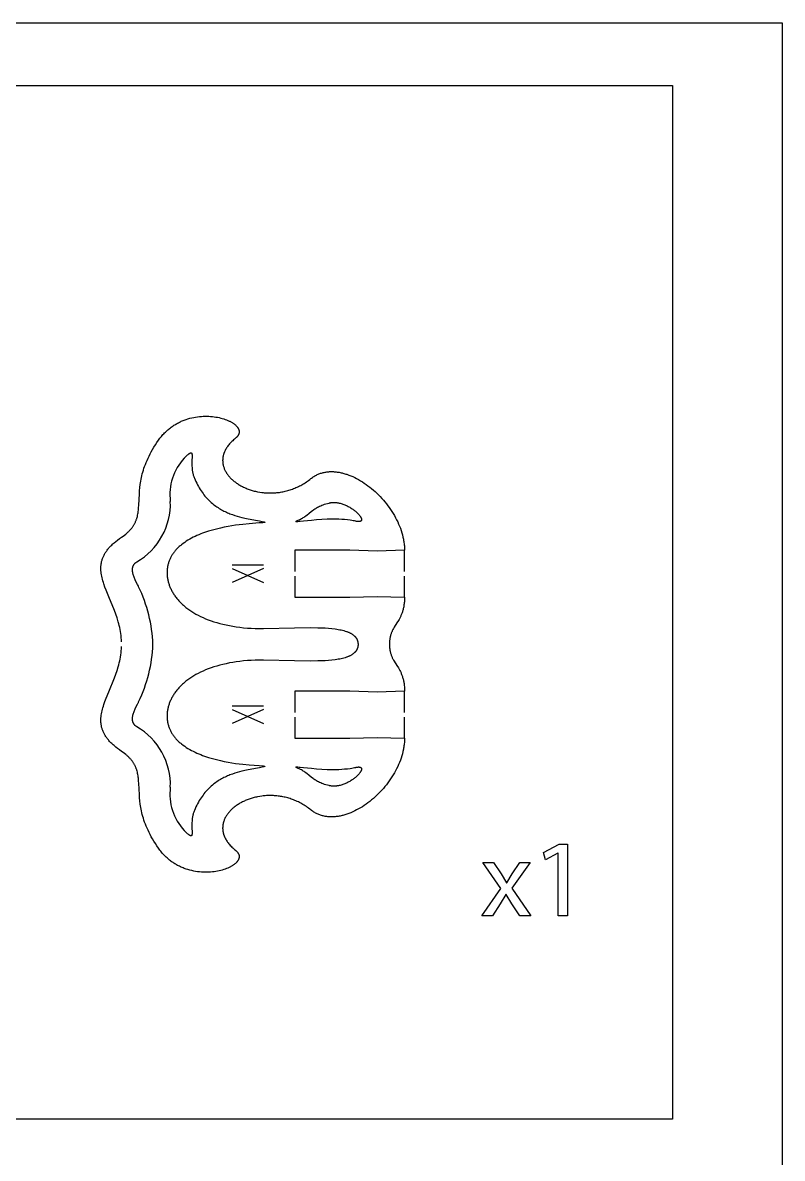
# Model space of a CAD drawing. Extents: x 4 to 319, y 4 to 154.
# Drawn here: x 270.8 to 319.2, y 81.8 to 154.3 of the extents above; entities that cross this region are included whole.
import ezdxf

# ---------------------------------------------------------------- set-up
doc = ezdxf.new("R2010")
doc.units = 0
doc.header["$MEASUREMENT"] = 0
doc.layers.add('DEFAULT', color=18, linetype='CONTINUOUS')

msp = doc.modelspace()

# ---------------------------------------------------------------- linework, layer by layer
at = {"layer": 'DEFAULT', "color": 1}
for p, q in [((291.612, 120.645), (288.112, 120.645)), ((288.112, 120.645), (288.112, 119.297)), ((293.361, 120.595), (291.612, 120.645)), ((295.111, 120.645), (293.361, 120.595)), ((295.111, 119.297), (295.111, 120.645)), ((288.112, 118.994), (288.112, 117.646)), ((295.111, 117.646), (295.111, 118.994)), ((288.112, 117.646), (291.612, 117.646)), ((291.612, 117.646), (293.361, 117.696)), ((293.361, 117.696), (295.111, 117.646)), ((291.612, 111.646), (288.112, 111.646)), ((288.112, 111.646), (288.112, 110.298)), ((293.361, 111.596), (291.612, 111.646)), ((295.111, 111.646), (293.361, 111.596)), ((295.111, 110.298), (295.111, 111.646)), ((288.112, 109.998), (288.112, 108.647)), ((295.111, 108.647), (295.111, 109.998)), ((288.112, 108.647), (291.612, 108.647)), ((291.612, 108.647), (293.361, 108.696)), ((293.361, 108.696), (295.111, 108.647))]:
    msp.add_line(p, q, dxfattribs=at)
at = {"layer": 'DEFAULT', "color": 250}
for p, q in [((286.114, 119.703), (284.117, 119.703)), ((284.117, 119.481), (286.114, 118.589)), ((286.114, 119.48), (284.117, 118.59)), ((286.114, 110.704), (284.117, 110.704)), ((286.114, 110.481), (284.117, 109.59)), ((284.117, 110.481), (286.114, 109.59))]:
    msp.add_line(p, q, dxfattribs=at)
at = {"layer": 'DEFAULT', "color": 6}
for p, q in [((301.256, 99.045), (300.099, 100.718)), ((300.099, 100.718), (300.791, 100.718)), ((300.791, 100.718), (301.278, 99.984)), ((303.134, 100.718), (301.969, 99.066)), ((301.983, 99.991), (302.463, 100.718)), ((302.463, 100.718), (303.134, 100.718)), ((301.278, 99.984), (301.623, 99.426)), ((301.623, 99.426), (301.645, 99.426)), ((301.645, 99.426), (301.983, 99.991)), ((300.043, 97.302), (301.256, 99.045)), ((301.581, 98.664), (301.221, 98.071)), ((301.595, 98.664), (301.581, 98.664)), ((301.962, 98.071), (301.595, 98.664)), ((301.969, 99.066), (303.169, 97.302)), ((301.221, 98.071), (300.727, 97.302)), ((302.463, 97.302), (301.962, 98.071)), ((300.727, 97.302), (300.043, 97.302)), ((303.169, 97.302), (302.463, 97.302))]:
    msp.add_line(p, q, dxfattribs=at)
for points in [[(319.214, 4.33), (4.214, 4.33), (4.214, 154.33), (319.214, 154.33)], [(312.214, 84.329), (152.215, 84.329), (152.215, 150.33), (312.214, 150.33)], [(304.918, 101.31), (304.904, 101.31), (304.107, 100.88), (303.986, 101.353), (304.989, 101.889), (305.518, 101.889), (305.518, 97.302), (304.918, 97.302)]]:
    msp.add_lwpolyline(points, close=True, dxfattribs=at)
at = {"layer": 'DEFAULT', "color": 1}
for points in [[(279.416, 127.672), (279.462, 127.736), (279.508, 127.798), (279.555, 127.859), (279.602, 127.918), (279.651, 127.975), (279.7, 128.031), (279.75, 128.085), (279.801, 128.138), (279.853, 128.19), (279.905, 128.24), (279.957, 128.289), (280.011, 128.336), (280.065, 128.381), (280.119, 128.426), (280.174, 128.469), (280.23, 128.51), (280.286, 128.55), (280.342, 128.589), (280.399, 128.627), (280.457, 128.663), (280.515, 128.698), (280.573, 128.731), (280.631, 128.763), (280.69, 128.794), (280.75, 128.824), (280.809, 128.853), (280.869, 128.88), (280.929, 128.906), (280.99, 128.931), (281.05, 128.954), (281.111, 128.977), (281.172, 128.998), (281.294, 129.037), (281.416, 129.072), (281.539, 129.103), (281.662, 129.129), (281.784, 129.151), (281.907, 129.169), (282.028, 129.184), (282.149, 129.194), (282.269, 129.201), (282.388, 129.204), (282.506, 129.204), (282.622, 129.2), (282.737, 129.193), (282.85, 129.183), (282.961, 129.171), (283.07, 129.155), (283.176, 129.136), (283.28, 129.115), (283.381, 129.091), (283.479, 129.065), (283.575, 129.036), (283.667, 129.006), (283.755, 128.973), (283.84, 128.938), (283.881, 128.92), (283.921, 128.901), (283.96, 128.882), (283.998, 128.863), (284.035, 128.843), (284.071, 128.823), (284.106, 128.802), (284.14, 128.781), (284.173, 128.759), (284.204, 128.738), (284.235, 128.716), (284.264, 128.693), (284.292, 128.671), (284.318, 128.648), (284.344, 128.624), (284.368, 128.601), (284.39, 128.577), (284.401, 128.565), (284.412, 128.553), (284.422, 128.541), (284.432, 128.529), (284.442, 128.517), (284.451, 128.505), (284.46, 128.492), (284.468, 128.48), (284.476, 128.468), (284.484, 128.455), (284.491, 128.443), (284.498, 128.43), (284.505, 128.418), (284.511, 128.405), (284.517, 128.393), (284.523, 128.38), (284.528, 128.367), (284.533, 128.355), (284.537, 128.342), (284.541, 128.329), (284.545, 128.317), (284.548, 128.304), (284.551, 128.291), (284.554, 128.278), (284.556, 128.265), (284.557, 128.252), (284.558, 128.24), (284.559, 128.227), (284.56, 128.214), (284.56, 128.201), (284.559, 128.188), (284.558, 128.175), (284.557, 128.162), (284.556, 128.149), (284.553, 128.137), (284.551, 128.124), (284.548, 128.111), (284.544, 128.098), (284.541, 128.085), (284.536, 128.072), (284.531, 128.059), (284.526, 128.047), (284.521, 128.034), (284.514, 128.021), (284.508, 128.008), (284.501, 127.995), (284.493, 127.983), (284.485, 127.97), (284.477, 127.957), (284.468, 127.945), (284.459, 127.932), (284.449, 127.919), (284.438, 127.907), (284.428, 127.894), (284.416, 127.882), (284.405, 127.869), (284.392, 127.857), (284.379, 127.845), (284.366, 127.832), (284.352, 127.82), (284.338, 127.808), (284.323, 127.796)], [(277.06, 121.484), (277.156, 121.551), (277.246, 121.618), (277.331, 121.685), (277.371, 121.719), (277.41, 121.752), (277.447, 121.786), (277.484, 121.82), (277.519, 121.854), (277.552, 121.887), (277.585, 121.921), (277.616, 121.956), (277.646, 121.99), (277.675, 122.024), (277.703, 122.058), (277.729, 122.093), (277.755, 122.127), (277.779, 122.162), (277.803, 122.197), (277.825, 122.232), (277.847, 122.267), (277.867, 122.302), (277.887, 122.338), (277.905, 122.373), (277.923, 122.409), (277.94, 122.445), (277.956, 122.481), (277.971, 122.517), (277.986, 122.553), (277.999, 122.59), (278.012, 122.626), (278.024, 122.663), (278.036, 122.7), (278.047, 122.738), (278.066, 122.813), (278.084, 122.889), (278.099, 122.966), (278.112, 123.043), (278.123, 123.122), (278.133, 123.202), (278.148, 123.365), (278.159, 123.532), (278.174, 123.881), (278.192, 124.252), (278.205, 124.447), (278.224, 124.647), (278.249, 124.855), (278.265, 124.961), (278.283, 125.07), (278.303, 125.18), (278.326, 125.292), (278.352, 125.405), (278.381, 125.521), (278.413, 125.639), (278.449, 125.759), (278.488, 125.881), (278.531, 126.005), (278.578, 126.131), (278.63, 126.259), (278.685, 126.39), (278.745, 126.523), (278.81, 126.658), (278.88, 126.795), (278.956, 126.935), (279.036, 127.078), (279.122, 127.223), (279.214, 127.37), (279.312, 127.52), (279.416, 127.672)], [(284.323, 127.796), (284.262, 127.745), (284.203, 127.694), (284.147, 127.643), (284.094, 127.592), (284.043, 127.541), (283.994, 127.489), (283.948, 127.438), (283.904, 127.386), (283.863, 127.334), (283.824, 127.282), (283.788, 127.23), (283.754, 127.178), (283.722, 127.126), (283.693, 127.073), (283.666, 127.021), (283.641, 126.969), (283.629, 126.943), (283.618, 126.917), (283.608, 126.891), (283.598, 126.865), (283.588, 126.839), (283.579, 126.813), (283.571, 126.787), (283.563, 126.761), (283.556, 126.735), (283.549, 126.709), (283.543, 126.683), (283.537, 126.657), (283.532, 126.631), (283.527, 126.605), (283.523, 126.579), (283.52, 126.554), (283.517, 126.528), (283.514, 126.502), (283.512, 126.477), (283.51, 126.451), (283.509, 126.426), (283.508, 126.4), (283.508, 126.375), (283.509, 126.349), (283.509, 126.324), (283.511, 126.299), (283.512, 126.274), (283.515, 126.248), (283.517, 126.223), (283.521, 126.198), (283.524, 126.173), (283.528, 126.149), (283.533, 126.124), (283.538, 126.099), (283.543, 126.074), (283.549, 126.05), (283.556, 126.025), (283.563, 126.001), (283.577, 125.953), (283.594, 125.904), (283.612, 125.857), (283.632, 125.809), (283.654, 125.762), (283.678, 125.716), (283.702, 125.67), (283.729, 125.624), (283.757, 125.579), (283.787, 125.534), (283.818, 125.49), (283.85, 125.447), (283.884, 125.404), (283.92, 125.361), (283.957, 125.319), (283.995, 125.278), (284.035, 125.237), (284.076, 125.197), (284.118, 125.158), (284.162, 125.119), (284.206, 125.081), (284.252, 125.043), (284.3, 125.007), (284.348, 124.971), (284.398, 124.936), (284.449, 124.901), (284.5, 124.868), (284.553, 124.835), (284.607, 124.803), (284.662, 124.772), (284.718, 124.741), (284.775, 124.712), (284.833, 124.683), (284.892, 124.656), (284.952, 124.629), (285.013, 124.603), (285.075, 124.578), (285.137, 124.554), (285.2, 124.531), (285.264, 124.509), (285.329, 124.488), (285.395, 124.468), (285.461, 124.45), (285.528, 124.432), (285.595, 124.415), (285.733, 124.385), (285.872, 124.36), (286.014, 124.339), (286.085, 124.33), (286.157, 124.323), (286.23, 124.317), (286.303, 124.312), (286.376, 124.308), (286.45, 124.306), (286.523, 124.305), (286.598, 124.305), (286.672, 124.307), (286.747, 124.31), (286.822, 124.314), (286.898, 124.32), (286.973, 124.327), (287.049, 124.335), (287.125, 124.345), (287.201, 124.357), (287.277, 124.37), (287.353, 124.384), (287.429, 124.4), (287.505, 124.418), (287.581, 124.437), (287.657, 124.457), (287.733, 124.479), (287.809, 124.503), (287.885, 124.528), (287.961, 124.555), (288.037, 124.584), (288.112, 124.614), (288.187, 124.646), (288.262, 124.679), (288.337, 124.715), (288.411, 124.752), (288.486, 124.79), (288.559, 124.831), (288.633, 124.873), (288.706, 124.917), (288.779, 124.963), (288.851, 125.011), (288.923, 125.06), (288.994, 125.112), (289.065, 125.165), (289.135, 125.22)], [(289.135, 125.22), (289.184, 125.258), (289.233, 125.294), (289.283, 125.329), (289.334, 125.361), (289.385, 125.392), (289.437, 125.421), (289.489, 125.449), (289.542, 125.475), (289.595, 125.499), (289.649, 125.521), (289.704, 125.542), (289.759, 125.561), (289.814, 125.579), (289.87, 125.595), (289.927, 125.609), (289.984, 125.622), (290.041, 125.633), (290.098, 125.643), (290.156, 125.651), (290.215, 125.658), (290.274, 125.663), (290.333, 125.667), (290.392, 125.669), (290.452, 125.67), (290.512, 125.669), (290.572, 125.667), (290.632, 125.664), (290.693, 125.659), (290.754, 125.653), (290.815, 125.645), (290.877, 125.636), (290.938, 125.626), (291, 125.614), (291.062, 125.601), (291.123, 125.587), (291.185, 125.571), (291.248, 125.555), (291.31, 125.537), (291.372, 125.517), (291.434, 125.497), (291.559, 125.453), (291.683, 125.403), (291.807, 125.35), (291.931, 125.291), (292.055, 125.229), (292.178, 125.162), (292.3, 125.091), (292.421, 125.016), (292.542, 124.937), (292.661, 124.855), (292.779, 124.769), (292.896, 124.679), (293.011, 124.586), (293.124, 124.489), (293.236, 124.39), (293.346, 124.287), (293.454, 124.181), (293.559, 124.073), (293.663, 123.962), (293.764, 123.848), (293.862, 123.732), (293.958, 123.613), (294.05, 123.493), (294.14, 123.37), (294.227, 123.245), (294.31, 123.118), (294.391, 122.989), (294.467, 122.859), (294.54, 122.727), (294.61, 122.594), (294.675, 122.459), (294.736, 122.324), (294.794, 122.187), (294.846, 122.049), (294.895, 121.911), (294.939, 121.771), (294.978, 121.631), (295.013, 121.491), (295.042, 121.35), (295.055, 121.28), (295.067, 121.209), (295.077, 121.139), (295.086, 121.068), (295.094, 120.997), (295.1, 120.927), (295.105, 120.856), (295.108, 120.786), (295.111, 120.715), (295.111, 120.645)], [(277.056, 114.796), (277.05, 114.931), (277.04, 115.066), (277.026, 115.198), (277.009, 115.329), (276.989, 115.459), (276.965, 115.587), (276.939, 115.713), (276.91, 115.839), (276.879, 115.962), (276.845, 116.085), (276.772, 116.326), (276.692, 116.562), (276.607, 116.793), (276.246, 117.675), (276.075, 118.093), (275.997, 118.296), (275.927, 118.497), (275.895, 118.597), (275.865, 118.695), (275.838, 118.793), (275.814, 118.891), (275.793, 118.988), (275.775, 119.084), (275.76, 119.18), (275.754, 119.228), (275.749, 119.275), (275.745, 119.323), (275.742, 119.37), (275.74, 119.417), (275.738, 119.464), (275.738, 119.511), (275.739, 119.558), (275.741, 119.605), (275.744, 119.652), (275.749, 119.698), (275.754, 119.745), (275.761, 119.791), (275.769, 119.838), (275.778, 119.884), (275.788, 119.93), (275.8, 119.977), (275.812, 120.023), (275.827, 120.069), (275.842, 120.115), (275.859, 120.161), (275.878, 120.207), (275.897, 120.252), (275.919, 120.298), (275.941, 120.344), (275.965, 120.39), (275.991, 120.435), (276.018, 120.481), (276.047, 120.527), (276.078, 120.572), (276.11, 120.618), (276.144, 120.663), (276.179, 120.709), (276.216, 120.754), (276.255, 120.8), (276.295, 120.845), (276.338, 120.891), (276.382, 120.936), (276.428, 120.982), (276.476, 121.028), (276.525, 121.073), (276.577, 121.119), (276.685, 121.21), (276.802, 121.301), (276.927, 121.393), (277.06, 121.484)], [(295.111, 117.646), (295.11, 117.57), (295.108, 117.496), (295.105, 117.424), (295.1, 117.354), (295.094, 117.287), (295.087, 117.221), (295.078, 117.157), (295.069, 117.096), (295.058, 117.036), (295.047, 116.978), (295.034, 116.921), (295.021, 116.866), (295.007, 116.813), (294.992, 116.761), (294.976, 116.711), (294.959, 116.662), (294.942, 116.615), (294.924, 116.568), (294.905, 116.523), (294.886, 116.479), (294.867, 116.436), (294.847, 116.394), (294.805, 116.313), (294.762, 116.234), (294.718, 116.159), (294.628, 116.013), (294.452, 115.731), (294.411, 115.659), (294.371, 115.585), (294.352, 115.548), (294.333, 115.509), (294.315, 115.471), (294.298, 115.431), (294.282, 115.391), (294.266, 115.35), (294.251, 115.308), (294.237, 115.265), (294.224, 115.221), (294.211, 115.175), (294.2, 115.129), (294.189, 115.081), (294.18, 115.032), (294.172, 114.982), (294.165, 114.93), (294.159, 114.877), (294.154, 114.822), (294.151, 114.766), (294.149, 114.708), (294.148, 114.648)], [(294.148, 114.648), (294.149, 114.588), (294.151, 114.529), (294.154, 114.473), (294.159, 114.418), (294.165, 114.364), (294.172, 114.312), (294.18, 114.262), (294.19, 114.213), (294.2, 114.165), (294.211, 114.119), (294.224, 114.074), (294.237, 114.03), (294.251, 113.987), (294.266, 113.944), (294.282, 113.903), (294.299, 113.863), (294.316, 113.824), (294.334, 113.785), (294.352, 113.747), (294.372, 113.709), (294.411, 113.636), (294.453, 113.564), (294.63, 113.282), (294.72, 113.136), (294.764, 113.061), (294.807, 112.982), (294.848, 112.901), (294.868, 112.859), (294.888, 112.816), (294.907, 112.772), (294.926, 112.727), (294.944, 112.68), (294.961, 112.633), (294.977, 112.584), (294.993, 112.533), (295.008, 112.481), (295.022, 112.428), (295.036, 112.373), (295.048, 112.317), (295.059, 112.258), (295.07, 112.198), (295.079, 112.136), (295.087, 112.072), (295.095, 112.007), (295.1, 111.939), (295.105, 111.869), (295.109, 111.797), (295.111, 111.722), (295.111, 111.646)], [(277.06, 107.807), (276.927, 107.899), (276.802, 107.991), (276.685, 108.082), (276.577, 108.174), (276.525, 108.219), (276.476, 108.265), (276.428, 108.311), (276.382, 108.356), (276.338, 108.402), (276.295, 108.447), (276.255, 108.493), (276.216, 108.538), (276.179, 108.584), (276.144, 108.63), (276.11, 108.675), (276.078, 108.721), (276.047, 108.766), (276.018, 108.812), (275.991, 108.858), (275.965, 108.904), (275.941, 108.949), (275.919, 108.995), (275.897, 109.041), (275.878, 109.087), (275.859, 109.133), (275.842, 109.179), (275.827, 109.225), (275.812, 109.271), (275.8, 109.317), (275.788, 109.363), (275.778, 109.409), (275.769, 109.455), (275.761, 109.502), (275.754, 109.548), (275.749, 109.595), (275.744, 109.642), (275.741, 109.688), (275.739, 109.735), (275.738, 109.782), (275.738, 109.829), (275.74, 109.876), (275.742, 109.923), (275.745, 109.971), (275.749, 110.018), (275.754, 110.066), (275.76, 110.113), (275.775, 110.209), (275.793, 110.305), (275.814, 110.402), (275.838, 110.5), (275.865, 110.598), (275.895, 110.696), (275.927, 110.796), (275.997, 110.997), (276.075, 111.2), (276.246, 111.618), (276.607, 112.499), (276.692, 112.73), (276.772, 112.966), (276.845, 113.207), (276.879, 113.33), (276.91, 113.453), (276.939, 113.579), (276.965, 113.705), (276.989, 113.833), (277.009, 113.963), (277.026, 114.094), (277.04, 114.226), (277.05, 114.36), (277.056, 114.496)], [(295.111, 108.647), (295.111, 108.577), (295.108, 108.506), (295.105, 108.436), (295.1, 108.365), (295.094, 108.295), (295.086, 108.224), (295.077, 108.154), (295.067, 108.083), (295.055, 108.013), (295.042, 107.942), (295.013, 107.802), (294.978, 107.661), (294.939, 107.522), (294.895, 107.382), (294.846, 107.244), (294.794, 107.106), (294.736, 106.97), (294.675, 106.834), (294.61, 106.7), (294.54, 106.566), (294.467, 106.435), (294.391, 106.305), (294.31, 106.176), (294.227, 106.049), (294.14, 105.924), (294.05, 105.802), (293.958, 105.681), (293.862, 105.562), (293.764, 105.446), (293.663, 105.332), (293.559, 105.221), (293.454, 105.113), (293.346, 105.007), (293.236, 104.905), (293.124, 104.805), (293.011, 104.709), (292.896, 104.616), (292.779, 104.526), (292.661, 104.44), (292.542, 104.357), (292.421, 104.278), (292.3, 104.203), (292.178, 104.132), (292.055, 104.066), (291.931, 104.003), (291.807, 103.945), (291.683, 103.891), (291.559, 103.842), (291.434, 103.797), (291.372, 103.777), (291.31, 103.757), (291.248, 103.739), (291.185, 103.722), (291.123, 103.707), (291.062, 103.693), (291, 103.68), (290.938, 103.668), (290.877, 103.658), (290.815, 103.649), (290.754, 103.641), (290.693, 103.635), (290.632, 103.63), (290.572, 103.626), (290.512, 103.624), (290.452, 103.624), (290.392, 103.624), (290.333, 103.627), (290.274, 103.63), (290.215, 103.635), (290.156, 103.642), (290.098, 103.65), (290.041, 103.66), (289.984, 103.671), (289.927, 103.684), (289.87, 103.698), (289.814, 103.714), (289.759, 103.731), (289.704, 103.751), (289.649, 103.771), (289.595, 103.794), (289.542, 103.818), (289.489, 103.843), (289.437, 103.871), (289.385, 103.9), (289.334, 103.931), (289.283, 103.963), (289.233, 103.998), (289.184, 104.034), (289.135, 104.071)], [(279.416, 101.623), (279.312, 101.775), (279.214, 101.925), (279.122, 102.072), (279.036, 102.217), (278.956, 102.359), (278.88, 102.499), (278.81, 102.637), (278.745, 102.772), (278.685, 102.904), (278.63, 103.035), (278.578, 103.163), (278.531, 103.289), (278.488, 103.413), (278.449, 103.535), (278.413, 103.655), (278.381, 103.773), (278.352, 103.888), (278.326, 104.002), (278.303, 104.114), (278.283, 104.224), (278.265, 104.332), (278.249, 104.439), (278.224, 104.646), (278.205, 104.847), (278.192, 105.041), (278.174, 105.412), (278.159, 105.762), (278.148, 105.929), (278.133, 106.091), (278.123, 106.171), (278.112, 106.25), (278.099, 106.328), (278.084, 106.405), (278.066, 106.481), (278.047, 106.556), (278.036, 106.593), (278.024, 106.63), (278.012, 106.667), (277.999, 106.704), (277.986, 106.74), (277.971, 106.776), (277.956, 106.813), (277.94, 106.849), (277.923, 106.884), (277.905, 106.92), (277.887, 106.955), (277.867, 106.991), (277.847, 107.026), (277.825, 107.061), (277.803, 107.096), (277.779, 107.131), (277.755, 107.165), (277.729, 107.2), (277.703, 107.234), (277.675, 107.269), (277.646, 107.303), (277.616, 107.337), (277.585, 107.371), (277.552, 107.405), (277.519, 107.439), (277.484, 107.473), (277.447, 107.507), (277.41, 107.54), (277.371, 107.574), (277.331, 107.607), (277.246, 107.674), (277.156, 107.741), (277.06, 107.807)], [(289.135, 104.071), (289.065, 104.127), (288.994, 104.18), (288.923, 104.232), (288.851, 104.281), (288.779, 104.329), (288.706, 104.375), (288.633, 104.419), (288.559, 104.461), (288.486, 104.502), (288.411, 104.541), (288.337, 104.578), (288.262, 104.613), (288.187, 104.647), (288.112, 104.679), (288.037, 104.709), (287.961, 104.738), (287.885, 104.765), (287.809, 104.79), (287.733, 104.814), (287.657, 104.836), (287.581, 104.857), (287.505, 104.876), (287.429, 104.893), (287.353, 104.909), (287.277, 104.924), (287.201, 104.937), (287.125, 104.948), (287.049, 104.958), (286.973, 104.967), (286.898, 104.974), (286.822, 104.98), (286.747, 104.984), (286.672, 104.987), (286.598, 104.989), (286.523, 104.989), (286.45, 104.988), (286.376, 104.986), (286.303, 104.982), (286.23, 104.977), (286.157, 104.971), (286.085, 104.964), (286.014, 104.955), (285.872, 104.935), (285.733, 104.909), (285.664, 104.895), (285.595, 104.879), (285.528, 104.863), (285.461, 104.845), (285.395, 104.826), (285.329, 104.806), (285.264, 104.785), (285.2, 104.763), (285.137, 104.741), (285.075, 104.717), (285.013, 104.692), (284.952, 104.666), (284.892, 104.639), (284.833, 104.612), (284.775, 104.583), (284.718, 104.554), (284.662, 104.523), (284.607, 104.492), (284.553, 104.46), (284.5, 104.427), (284.449, 104.394), (284.398, 104.359), (284.348, 104.324), (284.3, 104.288), (284.252, 104.252), (284.206, 104.214), (284.162, 104.176), (284.118, 104.137), (284.076, 104.098), (284.035, 104.058), (283.995, 104.017), (283.957, 103.976), (283.92, 103.934), (283.884, 103.892), (283.85, 103.849), (283.818, 103.805), (283.787, 103.761), (283.757, 103.716), (283.729, 103.671), (283.702, 103.625), (283.678, 103.579), (283.654, 103.533), (283.632, 103.486), (283.612, 103.439), (283.594, 103.391), (283.577, 103.343), (283.563, 103.294), (283.556, 103.27), (283.549, 103.245), (283.543, 103.221), (283.538, 103.196), (283.533, 103.171), (283.528, 103.147), (283.524, 103.122), (283.521, 103.097), (283.517, 103.072), (283.515, 103.047), (283.512, 103.022), (283.511, 102.997), (283.509, 102.971), (283.509, 102.946), (283.508, 102.921), (283.508, 102.895), (283.509, 102.87), (283.51, 102.844), (283.512, 102.819), (283.514, 102.793), (283.517, 102.767), (283.52, 102.742), (283.523, 102.716), (283.527, 102.69), (283.532, 102.664), (283.537, 102.638), (283.543, 102.613), (283.549, 102.587), (283.556, 102.561), (283.563, 102.535), (283.571, 102.509), (283.579, 102.483), (283.588, 102.457), (283.598, 102.431), (283.608, 102.405), (283.618, 102.379), (283.629, 102.352), (283.641, 102.326), (283.666, 102.274), (283.693, 102.222), (283.722, 102.17), (283.754, 102.118), (283.788, 102.065), (283.824, 102.013), (283.863, 101.961), (283.904, 101.909), (283.948, 101.858), (283.994, 101.806), (284.043, 101.755), (284.094, 101.703), (284.147, 101.652), (284.203, 101.601), (284.262, 101.55), (284.323, 101.5)], [(284.323, 101.5), (284.338, 101.487), (284.352, 101.475), (284.366, 101.463), (284.379, 101.451), (284.392, 101.438), (284.405, 101.426), (284.416, 101.413), (284.428, 101.401), (284.438, 101.388), (284.449, 101.376), (284.459, 101.363), (284.468, 101.351), (284.477, 101.338), (284.485, 101.325), (284.493, 101.313), (284.501, 101.3), (284.508, 101.287), (284.514, 101.274), (284.521, 101.262), (284.526, 101.249), (284.531, 101.236), (284.536, 101.223), (284.541, 101.21), (284.544, 101.197), (284.548, 101.184), (284.551, 101.172), (284.553, 101.159), (284.556, 101.146), (284.557, 101.133), (284.558, 101.12), (284.559, 101.107), (284.56, 101.094), (284.56, 101.081), (284.559, 101.069), (284.558, 101.056), (284.557, 101.043), (284.556, 101.03), (284.554, 101.017), (284.551, 101.004), (284.548, 100.992), (284.545, 100.979), (284.541, 100.966), (284.537, 100.953), (284.533, 100.941), (284.528, 100.928), (284.523, 100.915), (284.517, 100.903), (284.511, 100.89), (284.505, 100.878), (284.498, 100.865), (284.491, 100.853), (284.484, 100.84), (284.476, 100.828), (284.468, 100.815), (284.46, 100.803), (284.451, 100.791), (284.442, 100.779), (284.432, 100.766), (284.422, 100.754), (284.412, 100.742), (284.401, 100.73), (284.39, 100.718), (284.368, 100.694), (284.344, 100.671), (284.318, 100.648), (284.292, 100.625), (284.264, 100.602), (284.235, 100.58), (284.204, 100.558), (284.173, 100.536), (284.14, 100.514), (284.106, 100.493), (284.071, 100.473), (284.035, 100.452), (283.998, 100.433), (283.96, 100.413), (283.921, 100.394), (283.881, 100.376), (283.84, 100.357), (283.755, 100.323), (283.667, 100.29), (283.575, 100.259), (283.479, 100.23), (283.381, 100.204), (283.28, 100.18), (283.176, 100.159), (283.07, 100.141), (282.961, 100.125), (282.85, 100.112), (282.737, 100.102), (282.622, 100.095), (282.506, 100.092), (282.388, 100.091), (282.269, 100.095), (282.149, 100.101), (282.028, 100.112), (281.907, 100.126), (281.784, 100.144), (281.662, 100.166), (281.539, 100.193), (281.416, 100.223), (281.294, 100.258), (281.172, 100.297), (281.111, 100.318), (281.05, 100.341), (280.99, 100.365), (280.929, 100.389), (280.869, 100.416), (280.809, 100.443), (280.75, 100.471), (280.69, 100.501), (280.631, 100.532), (280.573, 100.564), (280.515, 100.598), (280.457, 100.633), (280.399, 100.669), (280.342, 100.706), (280.286, 100.745), (280.23, 100.785), (280.174, 100.827), (280.119, 100.87), (280.065, 100.914), (280.011, 100.96), (279.957, 101.007), (279.905, 101.055), (279.853, 101.105), (279.801, 101.157), (279.75, 101.21), (279.7, 101.264), (279.651, 101.32), (279.602, 101.378), (279.555, 101.437), (279.508, 101.497), (279.462, 101.559), (279.416, 101.623)]]:
    msp.add_lwpolyline(points, dxfattribs=at)
at = {"layer": 'DEFAULT', "color": 5}
for points in [[(281.055, 126.528), (281.135, 126.61), (281.206, 126.68), (281.269, 126.739), (281.298, 126.764), (281.325, 126.786), (281.349, 126.805), (281.361, 126.814), (281.372, 126.822), (281.383, 126.83), (281.394, 126.837), (281.404, 126.843), (281.413, 126.848), (281.423, 126.853), (281.427, 126.856), (281.431, 126.858), (281.436, 126.86), (281.44, 126.861), (281.444, 126.863), (281.448, 126.864), (281.452, 126.866), (281.456, 126.867), (281.459, 126.868), (281.463, 126.869), (281.467, 126.87), (281.47, 126.87), (281.474, 126.871), (281.477, 126.871), (281.48, 126.871), (281.483, 126.871), (281.486, 126.871), (281.489, 126.871), (281.492, 126.871), (281.495, 126.87), (281.498, 126.869), (281.5, 126.869), (281.503, 126.868), (281.505, 126.867), (281.508, 126.865), (281.51, 126.864), (281.512, 126.863), (281.515, 126.861), (281.517, 126.859), (281.519, 126.857), (281.521, 126.855), (281.523, 126.853), (281.525, 126.851), (281.527, 126.849), (281.528, 126.846), (281.53, 126.843), (281.532, 126.841), (281.533, 126.838), (281.535, 126.835), (281.536, 126.832), (281.538, 126.828), (281.539, 126.825), (281.54, 126.822), (281.541, 126.818), (281.542, 126.814), (281.544, 126.81), (281.545, 126.806), (281.546, 126.802), (281.547, 126.794), (281.549, 126.785), (281.551, 126.776), (281.552, 126.766), (281.553, 126.756), (281.555, 126.734), (281.556, 126.71), (281.557, 126.685), (281.556, 126.631), (281.547, 126.358), (281.544, 126.196), (281.544, 126.11), (281.547, 126.02), (281.552, 125.929), (281.56, 125.835), (281.565, 125.788), (281.572, 125.74), (281.579, 125.692), (281.587, 125.643), (281.597, 125.595), (281.608, 125.546), (281.62, 125.497), (281.633, 125.449), (281.648, 125.4), (281.664, 125.351), (281.681, 125.303), (281.701, 125.254)], [(281.701, 125.254), (281.749, 125.141), (281.8, 125.031), (281.852, 124.925), (281.905, 124.822), (281.96, 124.722), (282.016, 124.626), (282.074, 124.532), (282.132, 124.442), (282.193, 124.355), (282.254, 124.271), (282.316, 124.189), (282.38, 124.111), (282.445, 124.035), (282.511, 123.962), (282.577, 123.892), (282.645, 123.824), (282.714, 123.759), (282.783, 123.696), (282.853, 123.636), (282.924, 123.578), (282.996, 123.523), (283.069, 123.47), (283.142, 123.419), (283.215, 123.37), (283.289, 123.323), (283.364, 123.278), (283.439, 123.235), (283.515, 123.194), (283.59, 123.155), (283.666, 123.117), (283.743, 123.082), (283.819, 123.048), (283.896, 123.015), (283.973, 122.984), (284.127, 122.927), (284.281, 122.875), (284.434, 122.828), (284.587, 122.785), (284.739, 122.746), (285.037, 122.679), (285.603, 122.57), (285.866, 122.521), (286.11, 122.471)], [(288.327, 122.568), (288.399, 122.6), (288.467, 122.633), (288.531, 122.666), (288.592, 122.701), (288.649, 122.735), (288.705, 122.771), (288.758, 122.807), (288.809, 122.843), (288.907, 122.917), (289, 122.991), (289.186, 123.141), (289.284, 123.215), (289.335, 123.252), (289.388, 123.288), (289.443, 123.324), (289.501, 123.359), (289.562, 123.393), (289.626, 123.427), (289.694, 123.46), (289.766, 123.493), (289.842, 123.524), (289.922, 123.555), (290.007, 123.584), (290.098, 123.612), (290.194, 123.64), (290.296, 123.666)], [(290.296, 123.666), (290.325, 123.672), (290.355, 123.678), (290.384, 123.683), (290.413, 123.688), (290.443, 123.692), (290.473, 123.695), (290.502, 123.697), (290.532, 123.699), (290.562, 123.7), (290.592, 123.701), (290.621, 123.701), (290.651, 123.7), (290.681, 123.699), (290.711, 123.697), (290.741, 123.695), (290.771, 123.692), (290.801, 123.688), (290.83, 123.684), (290.89, 123.674), (290.949, 123.662), (291.008, 123.648), (291.067, 123.633), (291.125, 123.615), (291.183, 123.596), (291.24, 123.576), (291.296, 123.554), (291.352, 123.53), (291.407, 123.505), (291.461, 123.479), (291.515, 123.452), (291.567, 123.424), (291.618, 123.394), (291.669, 123.364), (291.718, 123.334), (291.766, 123.302), (291.812, 123.27), (291.857, 123.237), (291.901, 123.204), (291.943, 123.171), (291.984, 123.138), (292.023, 123.104), (292.06, 123.07), (292.095, 123.037), (292.129, 123.003), (292.161, 122.97), (292.191, 122.937), (292.218, 122.904), (292.244, 122.872), (292.256, 122.857), (292.267, 122.841), (292.278, 122.825), (292.289, 122.81), (292.298, 122.795), (292.307, 122.78), (292.316, 122.766), (292.324, 122.751), (292.331, 122.737), (292.338, 122.723), (292.344, 122.709), (292.349, 122.696), (292.352, 122.689), (292.354, 122.683), (292.356, 122.676), (292.358, 122.67), (292.36, 122.663), (292.362, 122.657), (292.363, 122.651), (292.365, 122.645), (292.366, 122.639), (292.367, 122.633), (292.368, 122.627), (292.368, 122.622), (292.369, 122.616), (292.369, 122.61), (292.369, 122.605), (292.369, 122.6), (292.369, 122.594), (292.368, 122.589), (292.368, 122.584), (292.367, 122.579), (292.366, 122.574), (292.365, 122.569), (292.363, 122.565), (292.362, 122.56), (292.36, 122.556), (292.358, 122.551), (292.356, 122.547), (292.354, 122.543), (292.351, 122.539), (292.349, 122.535), (292.346, 122.531), (292.343, 122.527), (292.34, 122.524), (292.336, 122.52), (292.332, 122.517), (292.329, 122.514), (292.325, 122.51), (292.32, 122.507), (292.316, 122.505), (292.311, 122.502), (292.306, 122.499), (292.301, 122.497), (292.296, 122.494), (292.291, 122.492), (292.285, 122.49), (292.279, 122.488), (292.273, 122.486), (292.267, 122.485), (292.26, 122.483), (292.253, 122.482), (292.246, 122.48), (292.239, 122.479), (292.232, 122.478), (292.224, 122.478), (292.216, 122.477), (292.208, 122.476), (292.2, 122.476), (292.192, 122.476), (292.183, 122.476), (292.174, 122.476), (292.156, 122.476), (292.136, 122.478), (292.116, 122.48), (292.094, 122.482), (292.072, 122.485), (292.049, 122.489), (292.025, 122.494), (292, 122.499)], [(292, 122.499), (291.914, 122.517), (291.828, 122.534), (291.74, 122.549), (291.651, 122.563), (291.471, 122.586), (291.289, 122.604), (291.105, 122.618), (290.92, 122.627), (290.734, 122.632), (290.55, 122.633), (290.185, 122.626), (289.832, 122.61), (289.498, 122.586), (289.187, 122.559), (288.664, 122.505), (288.464, 122.485), (288.382, 122.477), (288.313, 122.473), (288.284, 122.471), (288.258, 122.471), (288.246, 122.471), (288.236, 122.471), (288.226, 122.471), (288.217, 122.472), (288.213, 122.472), (288.21, 122.473), (288.206, 122.473), (288.203, 122.474), (288.2, 122.474), (288.197, 122.475), (288.195, 122.476), (288.193, 122.477), (288.191, 122.478), (288.189, 122.478), (288.187, 122.479), (288.186, 122.481), (288.185, 122.482), (288.185, 122.483), (288.184, 122.484), (288.184, 122.485), (288.184, 122.487), (288.184, 122.488), (288.185, 122.49), (288.186, 122.492), (288.187, 122.493), (288.189, 122.495), (288.19, 122.497), (288.192, 122.499), (288.195, 122.501), (288.197, 122.503), (288.2, 122.505), (288.203, 122.507), (288.206, 122.509), (288.21, 122.512), (288.218, 122.517), (288.228, 122.522), (288.238, 122.528), (288.263, 122.54), (288.293, 122.553), (288.327, 122.568)], [(286.11, 122.471), (286.142, 122.463), (286.155, 122.46), (286.167, 122.456), (286.172, 122.455), (286.176, 122.453), (286.18, 122.451), (286.184, 122.45), (286.187, 122.448), (286.19, 122.447), (286.192, 122.445), (286.194, 122.444), (286.196, 122.443), (286.197, 122.441), (286.198, 122.44), (286.198, 122.439), (286.198, 122.437), (286.197, 122.436), (286.196, 122.435), (286.194, 122.434), (286.193, 122.432), (286.19, 122.431), (286.188, 122.43), (286.185, 122.429), (286.181, 122.428), (286.177, 122.427), (286.173, 122.426), (286.168, 122.424), (286.158, 122.422), (286.146, 122.42), (286.118, 122.416), (286.084, 122.412), (286.044, 122.408), (285.832, 122.392), (285.191, 122.341), (284.785, 122.3), (284.338, 122.243), (284.101, 122.208), (283.859, 122.167), (283.612, 122.12), (283.362, 122.067), (283.109, 122.006), (282.856, 121.939), (282.604, 121.864), (282.354, 121.78), (282.23, 121.735), (282.108, 121.688), (281.986, 121.638), (281.867, 121.587), (281.748, 121.532), (281.632, 121.475), (281.518, 121.416), (281.405, 121.354), (281.296, 121.289), (281.188, 121.222), (281.084, 121.151), (280.982, 121.078), (280.883, 121.002), (280.835, 120.963), (280.788, 120.923), (280.741, 120.883), (280.695, 120.841), (280.651, 120.799), (280.607, 120.756)], [(280.607, 120.756), (280.569, 120.717), (280.531, 120.677), (280.495, 120.637), (280.461, 120.596), (280.427, 120.554), (280.394, 120.512), (280.363, 120.469), (280.332, 120.426), (280.303, 120.382), (280.275, 120.337), (280.248, 120.292), (280.223, 120.247), (280.198, 120.201), (280.175, 120.155), (280.153, 120.108), (280.132, 120.061), (280.112, 120.013), (280.093, 119.965), (280.076, 119.917), (280.059, 119.868), (280.044, 119.819), (280.03, 119.769), (280.018, 119.719), (280.006, 119.669), (279.996, 119.618), (279.987, 119.568), (279.979, 119.517), (279.973, 119.465), (279.967, 119.414), (279.963, 119.362), (279.96, 119.31), (279.959, 119.258), (279.958, 119.206), (279.959, 119.153), (279.961, 119.101), (279.965, 119.048), (279.969, 118.995), (279.975, 118.942), (279.982, 118.889), (279.99, 118.836), (280, 118.783), (280.011, 118.73), (280.023, 118.676), (280.037, 118.623), (280.051, 118.57), (280.067, 118.517), (280.085, 118.464), (280.103, 118.41), (280.123, 118.357), (280.145, 118.304), (280.167, 118.251), (280.191, 118.199), (280.216, 118.146), (280.243, 118.093), (280.27, 118.041), (280.299, 117.989), (280.33, 117.937), (280.362, 117.885), (280.395, 117.833), (280.429, 117.782), (280.465, 117.731), (280.502, 117.68), (280.541, 117.629), (280.58, 117.579), (280.622, 117.529), (280.664, 117.479), (280.708, 117.43), (280.753, 117.381), (280.8, 117.332), (280.848, 117.284), (280.898, 117.236), (280.948, 117.188), (281.001, 117.141), (281.054, 117.095), (281.165, 117.003), (281.282, 116.913), (281.405, 116.825), (281.533, 116.739), (281.667, 116.656), (281.807, 116.575), (281.952, 116.496), (282.103, 116.42), (282.26, 116.347), (282.423, 116.277), (282.591, 116.21), (282.766, 116.146), (282.946, 116.085), (283.133, 116.028), (283.325, 115.974), (283.523, 115.924), (283.728, 115.878), (283.938, 115.835), (284.155, 115.796), (284.378, 115.762), (284.606, 115.731), (284.841, 115.705), (285.083, 115.684), (285.33, 115.667), (285.584, 115.655), (285.844, 115.647), (286.11, 115.645)], [(278.145, 118.315), (278.129, 118.351), (278.111, 118.39), (278.07, 118.473), (277.976, 118.663), (277.927, 118.767), (277.903, 118.821), (277.88, 118.875), (277.858, 118.93), (277.838, 118.986), (277.819, 119.042), (277.801, 119.099), (277.794, 119.127), (277.787, 119.155), (277.78, 119.184), (277.774, 119.212), (277.769, 119.24), (277.765, 119.268), (277.761, 119.296), (277.758, 119.324), (277.756, 119.351), (277.755, 119.379), (277.755, 119.406), (277.755, 119.42), (277.755, 119.434), (277.756, 119.447), (277.757, 119.461), (277.758, 119.474), (277.76, 119.487), (277.762, 119.501), (277.764, 119.514), (277.766, 119.527), (277.769, 119.54), (277.771, 119.553), (277.775, 119.566), (277.778, 119.579), (277.782, 119.592), (277.786, 119.604), (277.79, 119.617), (277.795, 119.629), (277.8, 119.642), (277.805, 119.654), (277.811, 119.666), (277.817, 119.678), (277.823, 119.69), (277.829, 119.702), (277.836, 119.714), (277.844, 119.726), (277.851, 119.738), (277.859, 119.749), (277.868, 119.76), (277.876, 119.772), (277.885, 119.783), (277.895, 119.794), (277.905, 119.805), (277.915, 119.815), (277.925, 119.826), (277.936, 119.837), (277.948, 119.847), (277.96, 119.857), (277.972, 119.867), (277.984, 119.877), (277.997, 119.887), (278.011, 119.897), (278.025, 119.906)], [(286.11, 115.645), (288.088, 115.692), (289.098, 115.71), (289.584, 115.705), (289.819, 115.698), (290.048, 115.687), (290.269, 115.672), (290.483, 115.652), (290.688, 115.627), (290.787, 115.612), (290.883, 115.596), (290.977, 115.579), (291.067, 115.559), (291.155, 115.539), (291.24, 115.516), (291.322, 115.492), (291.401, 115.467), (291.439, 115.453), (291.476, 115.439), (291.512, 115.424), (291.548, 115.409), (291.583, 115.394), (291.616, 115.378), (291.649, 115.362), (291.681, 115.345), (291.712, 115.327), (291.742, 115.309), (291.771, 115.291), (291.799, 115.272), (291.827, 115.252), (291.853, 115.232), (291.878, 115.211), (291.902, 115.19), (291.913, 115.179), (291.925, 115.168), (291.936, 115.157), (291.947, 115.146), (291.957, 115.135), (291.968, 115.123), (291.978, 115.112), (291.988, 115.1), (291.997, 115.088), (292.006, 115.076), (292.015, 115.063), (292.024, 115.051), (292.032, 115.038), (292.04, 115.026), (292.048, 115.013), (292.056, 115), (292.063, 114.987), (292.07, 114.973), (292.077, 114.96), (292.083, 114.946), (292.089, 114.932), (292.095, 114.918), (292.1, 114.904), (292.105, 114.89), (292.11, 114.876), (292.115, 114.861), (292.119, 114.846), (292.123, 114.831), (292.127, 114.816), (292.13, 114.801), (292.133, 114.786), (292.136, 114.77), (292.138, 114.754), (292.14, 114.738), (292.142, 114.722), (292.144, 114.706), (292.145, 114.69), (292.146, 114.673), (292.146, 114.656), (292.146, 114.639)], [(292.146, 114.639), (292.146, 114.622), (292.146, 114.606), (292.145, 114.589), (292.144, 114.573), (292.142, 114.556), (292.14, 114.54), (292.138, 114.525), (292.136, 114.509), (292.133, 114.493), (292.13, 114.478), (292.127, 114.463), (292.123, 114.448), (292.119, 114.433), (292.115, 114.418), (292.11, 114.403), (292.105, 114.389), (292.1, 114.375), (292.095, 114.361), (292.089, 114.347), (292.083, 114.333), (292.077, 114.319), (292.07, 114.306), (292.063, 114.293), (292.056, 114.28), (292.048, 114.267), (292.04, 114.254), (292.032, 114.241), (292.024, 114.229), (292.015, 114.216), (292.006, 114.204), (291.997, 114.192), (291.988, 114.18), (291.978, 114.168), (291.968, 114.157), (291.957, 114.145), (291.947, 114.134), (291.936, 114.123), (291.925, 114.112), (291.913, 114.101), (291.902, 114.09), (291.878, 114.069), (291.853, 114.048), (291.827, 114.028), (291.799, 114.009), (291.771, 113.99), (291.742, 113.971), (291.712, 113.953), (291.681, 113.936), (291.649, 113.919), (291.616, 113.903), (291.583, 113.887), (291.548, 113.872), (291.512, 113.857), (291.476, 113.842), (291.439, 113.828), (291.401, 113.815), (291.322, 113.789), (291.24, 113.765), (291.155, 113.743), (291.067, 113.722), (290.977, 113.704), (290.883, 113.686), (290.787, 113.67), (290.688, 113.656), (290.483, 113.631), (290.269, 113.611), (290.048, 113.596), (289.819, 113.586), (289.584, 113.579), (289.098, 113.574), (288.088, 113.593), (286.11, 113.641)], [(286.11, 113.641), (285.844, 113.638), (285.584, 113.631), (285.33, 113.619), (285.083, 113.602), (284.841, 113.58), (284.606, 113.554), (284.378, 113.524), (284.155, 113.489), (283.938, 113.451), (283.728, 113.408), (283.523, 113.361), (283.325, 113.311), (283.133, 113.257), (282.946, 113.2), (282.766, 113.139), (282.591, 113.075), (282.423, 113.008), (282.26, 112.938), (282.103, 112.865), (281.952, 112.789), (281.807, 112.711), (281.667, 112.63), (281.533, 112.546), (281.405, 112.461), (281.282, 112.373), (281.165, 112.283), (281.054, 112.191), (281.001, 112.144), (280.948, 112.097), (280.898, 112.05), (280.848, 112.002), (280.8, 111.954), (280.753, 111.905), (280.708, 111.856), (280.664, 111.807), (280.622, 111.757), (280.58, 111.707), (280.541, 111.656), (280.502, 111.606), (280.465, 111.555), (280.429, 111.504), (280.395, 111.452), (280.362, 111.401), (280.33, 111.349), (280.299, 111.297), (280.27, 111.245), (280.243, 111.192), (280.216, 111.14), (280.191, 111.087), (280.167, 111.034), (280.145, 110.981), (280.123, 110.928), (280.103, 110.875), (280.085, 110.822), (280.067, 110.769), (280.051, 110.716), (280.037, 110.662), (280.023, 110.609), (280.011, 110.556), (280, 110.503), (279.99, 110.449), (279.982, 110.396), (279.975, 110.343), (279.969, 110.29), (279.965, 110.237), (279.961, 110.185), (279.959, 110.132), (279.958, 110.08), (279.959, 110.027), (279.96, 109.975), (279.963, 109.923), (279.967, 109.872), (279.973, 109.82), (279.979, 109.769), (279.987, 109.718), (279.996, 109.667), (280.006, 109.617), (280.018, 109.566), (280.03, 109.517), (280.044, 109.467), (280.059, 109.418), (280.076, 109.369), (280.093, 109.321), (280.112, 109.272), (280.132, 109.225), (280.153, 109.178), (280.175, 109.131), (280.198, 109.084), (280.223, 109.038), (280.248, 108.993), (280.275, 108.948), (280.303, 108.904), (280.332, 108.86), (280.363, 108.816), (280.394, 108.774), (280.427, 108.731), (280.461, 108.69), (280.495, 108.649), (280.531, 108.608), (280.569, 108.568), (280.607, 108.529)], [(278.025, 109.379), (278.011, 109.389), (277.997, 109.398), (277.984, 109.408), (277.972, 109.418), (277.96, 109.428), (277.948, 109.439), (277.936, 109.449), (277.925, 109.459), (277.915, 109.47), (277.905, 109.481), (277.895, 109.492), (277.885, 109.503), (277.876, 109.514), (277.868, 109.525), (277.859, 109.537), (277.851, 109.548), (277.844, 109.56), (277.836, 109.571), (277.829, 109.583), (277.823, 109.595), (277.817, 109.607), (277.811, 109.619), (277.805, 109.632), (277.8, 109.644), (277.795, 109.657), (277.79, 109.669), (277.786, 109.682), (277.782, 109.694), (277.778, 109.707), (277.775, 109.72), (277.771, 109.733), (277.769, 109.746), (277.766, 109.759), (277.764, 109.772), (277.762, 109.786), (277.76, 109.799), (277.758, 109.812), (277.757, 109.826), (277.756, 109.839), (277.755, 109.853), (277.755, 109.866), (277.755, 109.88), (277.755, 109.907), (277.756, 109.935), (277.758, 109.963), (277.761, 109.991), (277.765, 110.019), (277.769, 110.047), (277.774, 110.075), (277.78, 110.104), (277.787, 110.132), (277.794, 110.16), (277.801, 110.188), (277.819, 110.245), (277.838, 110.301), (277.858, 110.357), (277.88, 110.413), (277.903, 110.467), (277.927, 110.521), (277.976, 110.625), (278.07, 110.815), (278.111, 110.899), (278.129, 110.938), (278.145, 110.974)], [(280.607, 108.529), (280.651, 108.486), (280.695, 108.444), (280.741, 108.403), (280.788, 108.362), (280.835, 108.323), (280.883, 108.284), (280.982, 108.208), (281.084, 108.135), (281.188, 108.065), (281.296, 107.997), (281.405, 107.933), (281.518, 107.871), (281.632, 107.812), (281.748, 107.755), (281.867, 107.701), (281.986, 107.649), (282.108, 107.599), (282.23, 107.552), (282.354, 107.507), (282.604, 107.424), (282.856, 107.349), (283.109, 107.282), (283.362, 107.222), (283.612, 107.168), (283.859, 107.122), (284.101, 107.081), (284.338, 107.045), (284.785, 106.988), (285.191, 106.947), (285.832, 106.897), (286.044, 106.881), (286.084, 106.877), (286.118, 106.873), (286.146, 106.869), (286.158, 106.867), (286.168, 106.865), (286.173, 106.864), (286.177, 106.862), (286.181, 106.861), (286.185, 106.86), (286.188, 106.859), (286.19, 106.858), (286.193, 106.857), (286.194, 106.855), (286.196, 106.854), (286.197, 106.853), (286.198, 106.852), (286.198, 106.85), (286.198, 106.849), (286.197, 106.848), (286.196, 106.846), (286.194, 106.845), (286.192, 106.844), (286.19, 106.842), (286.187, 106.841), (286.184, 106.839), (286.18, 106.838), (286.176, 106.836), (286.172, 106.834), (286.167, 106.833), (286.155, 106.829), (286.142, 106.826), (286.11, 106.818)], [(286.11, 106.818), (285.866, 106.767), (285.603, 106.718), (285.037, 106.609), (284.739, 106.541), (284.587, 106.503), (284.434, 106.46), (284.281, 106.413), (284.127, 106.361), (283.973, 106.303), (283.896, 106.272), (283.819, 106.24), (283.743, 106.206), (283.666, 106.17), (283.59, 106.133), (283.515, 106.094), (283.439, 106.053), (283.364, 106.01), (283.289, 105.965), (283.215, 105.918), (283.142, 105.87), (283.069, 105.819), (282.996, 105.765), (282.924, 105.71), (282.853, 105.652), (282.783, 105.592), (282.714, 105.529), (282.645, 105.464), (282.577, 105.397), (282.511, 105.326), (282.445, 105.254), (282.38, 105.178), (282.316, 105.099), (282.254, 105.018), (282.193, 104.934), (282.132, 104.847), (282.074, 104.756), (282.016, 104.663), (281.96, 104.567), (281.905, 104.467), (281.852, 104.364), (281.8, 104.258), (281.749, 104.148), (281.701, 104.035)], [(288.327, 106.719), (288.293, 106.735), (288.263, 106.748), (288.238, 106.76), (288.228, 106.766), (288.218, 106.771), (288.21, 106.776), (288.206, 106.779), (288.203, 106.781), (288.2, 106.783), (288.197, 106.785), (288.194, 106.787), (288.192, 106.789), (288.19, 106.791), (288.188, 106.793), (288.187, 106.795), (288.186, 106.796), (288.185, 106.798), (288.184, 106.8), (288.184, 106.801), (288.184, 106.802), (288.184, 106.804), (288.184, 106.805), (288.185, 106.806), (288.186, 106.807), (288.187, 106.808), (288.189, 106.809), (288.191, 106.81), (288.192, 106.811), (288.195, 106.812), (288.197, 106.813), (288.2, 106.814), (288.203, 106.814), (288.206, 106.815), (288.21, 106.815), (288.213, 106.816), (288.217, 106.816), (288.226, 106.817), (288.236, 106.817), (288.246, 106.817), (288.258, 106.817), (288.283, 106.817), (288.313, 106.815), (288.382, 106.811), (288.464, 106.803), (288.664, 106.783), (289.187, 106.729), (289.498, 106.702), (289.832, 106.678), (290.185, 106.662), (290.55, 106.655), (290.734, 106.656), (290.92, 106.661), (291.105, 106.67), (291.289, 106.684), (291.471, 106.702), (291.651, 106.725), (291.74, 106.739), (291.828, 106.754), (291.914, 106.77), (292, 106.789)], [(290.296, 105.622), (290.194, 105.648), (290.098, 105.675), (290.007, 105.704), (289.922, 105.733), (289.842, 105.764), (289.766, 105.795), (289.694, 105.827), (289.626, 105.861), (289.562, 105.894), (289.501, 105.929), (289.443, 105.964), (289.388, 106), (289.335, 106.036), (289.284, 106.073), (289.186, 106.147), (289, 106.297), (288.907, 106.371), (288.809, 106.445), (288.758, 106.481), (288.705, 106.517), (288.649, 106.553), (288.592, 106.587), (288.531, 106.622), (288.467, 106.655), (288.399, 106.688), (288.327, 106.719)], [(292, 106.789), (292.025, 106.794), (292.049, 106.799), (292.072, 106.802), (292.095, 106.806), (292.116, 106.808), (292.136, 106.81), (292.156, 106.811), (292.174, 106.812), (292.183, 106.812), (292.192, 106.812), (292.2, 106.812), (292.208, 106.812), (292.216, 106.811), (292.224, 106.81), (292.232, 106.809), (292.239, 106.809), (292.246, 106.807), (292.253, 106.806), (292.26, 106.805), (292.267, 106.803), (292.273, 106.802), (292.279, 106.8), (292.285, 106.798), (292.291, 106.796), (292.296, 106.793), (292.301, 106.791), (292.306, 106.789), (292.311, 106.786), (292.316, 106.783), (292.32, 106.78), (292.325, 106.777), (292.329, 106.774), (292.332, 106.771), (292.336, 106.768), (292.34, 106.764), (292.343, 106.761), (292.346, 106.757), (292.349, 106.753), (292.351, 106.749), (292.354, 106.745), (292.356, 106.741), (292.358, 106.737), (292.36, 106.732), (292.362, 106.728), (292.363, 106.723), (292.365, 106.719), (292.366, 106.714), (292.367, 106.709), (292.368, 106.704), (292.368, 106.699), (292.369, 106.694), (292.369, 106.688), (292.369, 106.683), (292.369, 106.678), (292.369, 106.672), (292.368, 106.666), (292.368, 106.661), (292.367, 106.655), (292.366, 106.649), (292.365, 106.643), (292.363, 106.637), (292.362, 106.631), (292.36, 106.624), (292.358, 106.618), (292.356, 106.612), (292.354, 106.605), (292.352, 106.599), (292.35, 106.592), (292.344, 106.579), (292.338, 106.565), (292.331, 106.551), (292.324, 106.537), (292.316, 106.522), (292.307, 106.508), (292.298, 106.493), (292.289, 106.478), (292.278, 106.462), (292.267, 106.447), (292.256, 106.431), (292.244, 106.415), (292.218, 106.383), (292.191, 106.351), (292.161, 106.318), (292.129, 106.285), (292.096, 106.251), (292.06, 106.217), (292.023, 106.184), (291.984, 106.15), (291.943, 106.117), (291.901, 106.083), (291.857, 106.05), (291.812, 106.018), (291.766, 105.986), (291.718, 105.954), (291.669, 105.923), (291.618, 105.893), (291.567, 105.864), (291.515, 105.836), (291.461, 105.809), (291.407, 105.783), (291.352, 105.758), (291.296, 105.734), (291.24, 105.712), (291.183, 105.691), (291.125, 105.672), (291.067, 105.655), (291.008, 105.639), (290.949, 105.626), (290.89, 105.614), (290.83, 105.604), (290.801, 105.6), (290.771, 105.596), (290.741, 105.593), (290.711, 105.591), (290.681, 105.589), (290.651, 105.588), (290.621, 105.587), (290.592, 105.587), (290.562, 105.587), (290.532, 105.589), (290.502, 105.591), (290.473, 105.593), (290.443, 105.596), (290.413, 105.6), (290.384, 105.605), (290.355, 105.61), (290.325, 105.616), (290.296, 105.622)], [(281.701, 104.035), (281.681, 103.986), (281.664, 103.937), (281.648, 103.889), (281.633, 103.84), (281.62, 103.791), (281.608, 103.742), (281.597, 103.693), (281.587, 103.644), (281.579, 103.596), (281.572, 103.548), (281.565, 103.5), (281.56, 103.452), (281.552, 103.358), (281.547, 103.267), (281.544, 103.177), (281.544, 103.091), (281.547, 102.928), (281.556, 102.655), (281.557, 102.601), (281.556, 102.576), (281.555, 102.552), (281.553, 102.53), (281.552, 102.52), (281.551, 102.51), (281.549, 102.501), (281.547, 102.492), (281.546, 102.483), (281.545, 102.479), (281.544, 102.475), (281.542, 102.471), (281.541, 102.468), (281.54, 102.464), (281.539, 102.461), (281.538, 102.457), (281.536, 102.454), (281.535, 102.451), (281.533, 102.448), (281.532, 102.445), (281.53, 102.442), (281.528, 102.44), (281.527, 102.437), (281.525, 102.435), (281.523, 102.432), (281.521, 102.43), (281.519, 102.428), (281.517, 102.426), (281.515, 102.425), (281.512, 102.423), (281.51, 102.422), (281.508, 102.42), (281.505, 102.419), (281.503, 102.418), (281.5, 102.417), (281.498, 102.416), (281.495, 102.416), (281.492, 102.415), (281.489, 102.415), (281.486, 102.414), (281.483, 102.414), (281.48, 102.414), (281.477, 102.414), (281.474, 102.415), (281.47, 102.415), (281.467, 102.416), (281.463, 102.417), (281.459, 102.417), (281.456, 102.419), (281.452, 102.42), (281.448, 102.421), (281.444, 102.423), (281.44, 102.424), (281.436, 102.426), (281.431, 102.428), (281.427, 102.43), (281.423, 102.432), (281.413, 102.437), (281.404, 102.443), (281.394, 102.449), (281.383, 102.456), (281.372, 102.463), (281.361, 102.471), (281.349, 102.48), (281.325, 102.5), (281.298, 102.522), (281.269, 102.547), (281.206, 102.605), (281.135, 102.676), (281.055, 102.758)]]:
    msp.add_lwpolyline(points, dxfattribs=at)
for centre, radius, start, end in [((283.543, 124.208), 3.402, 137.00423, 187.40543), ((275.898, 123.614), 4.274, 299.83634, 2.08111), ((269.976, 114.333), 9.087, 1.95303, 25.98991), ((269.979, 114.956), 9.085, 334.00476, 358.02648), ((275.903, 105.674), 4.269, 357.92634, 60.20065), ((283.55, 105.081), 3.409, 172.59772, 222.95002)]:
    msp.add_arc(centre, radius, start, end, dxfattribs=at)

doc.saveas('drawing.dxf')
